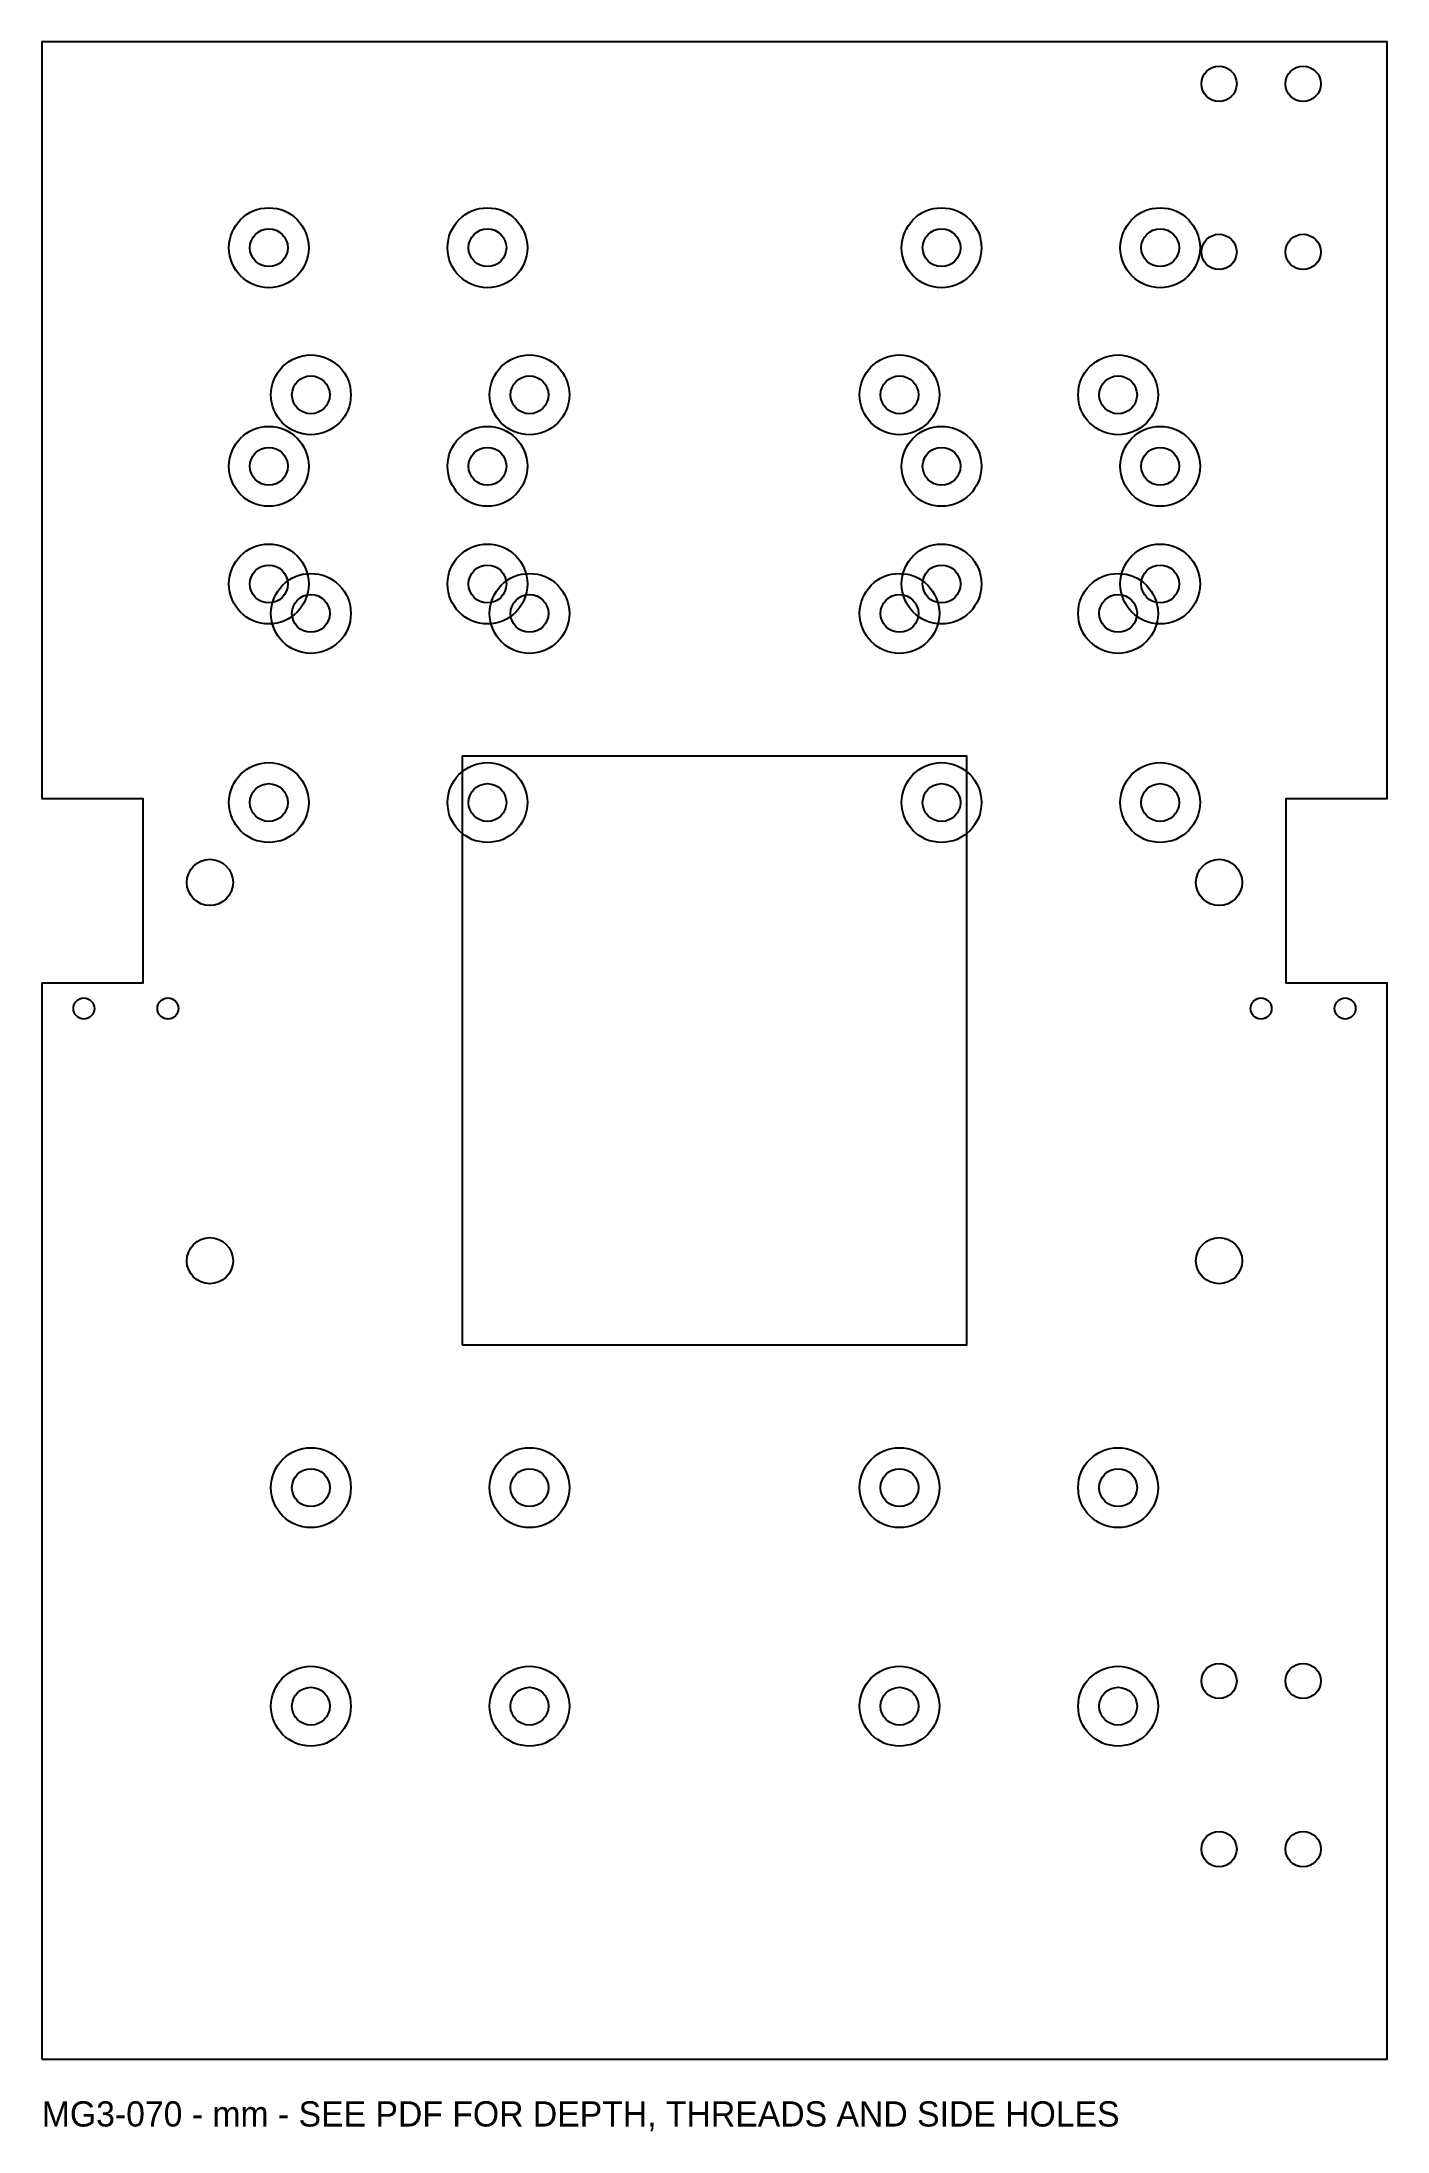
# Model space of a CAD drawing. Header units: millimetres. Extents: x 0 to 160, y -9 to 240.
import ezdxf

# ---------------------------------------------------------------- set-up
doc = ezdxf.new("R2010")
doc.units = ezdxf.units.MM
for name, color, linetype in [('NOTES', 2, 'Continuous'), ('OUTLINE', 7, 'Continuous'), ('REFERENCE_CBORE', 4, 'Continuous'), ('TAP_PILOT', 1, 'Continuous'), ('THROUGH', 3, 'Continuous')]:
    doc.layers.add(name, color=color, linetype=linetype)

msp = doc.modelspace()

# ---------------------------------------------------------------- linework, layer by layer
at = {"layer": 'OUTLINE'}
for points in [[(0, 0), (160, 0), (160, 128), (148, 128), (148, 150), (160, 150), (160, 240), (0, 240), (0, 150), (12, 150), (12, 128), (0, 128)], [(50, 85), (110, 85), (110, 155), (50, 155)]]:
    msp.add_lwpolyline(points, close=True, dxfattribs=at)
at = {"layer": 'REFERENCE_CBORE'}
for centre in [(27, 215.5), (53, 215.5), (107, 215.5), (133, 215.5), (32, 198), (58, 198), (102, 198), (128, 198), (27, 189.5), (53, 189.5), (107, 189.5), (133, 189.5), (27, 175.5), (53, 175.5), (107, 175.5), (133, 175.5), (32, 172), (58, 172), (102, 172), (128, 172), (27, 149.5), (53, 149.5), (107, 149.5), (133, 149.5), (32, 68), (58, 68), (102, 68), (128, 68), (32, 42), (58, 42), (102, 42), (128, 42)]:
    msp.add_circle(centre, 4.75, dxfattribs=at)
at = {"layer": 'TAP_PILOT'}
for centre, radius in [((140, 235), 2.1), ((150, 235), 2.1), ((140, 215), 2.1), ((150, 215), 2.1), ((5, 125), 1.25), ((15, 125), 1.25), ((145, 125), 1.25), ((155, 125), 1.25), ((140, 45), 2.1), ((150, 45), 2.1), ((140, 25), 2.1), ((150, 25), 2.1)]:
    msp.add_circle(centre, radius, dxfattribs=at)
at = {"layer": 'THROUGH'}
for centre, radius in [((27, 215.5), 2.25), ((53, 215.5), 2.25), ((107, 215.5), 2.25), ((133, 215.5), 2.25), ((32, 198), 2.25), ((58, 198), 2.25), ((102, 198), 2.25), ((128, 198), 2.25), ((27, 189.5), 2.25), ((53, 189.5), 2.25), ((107, 189.5), 2.25), ((133, 189.5), 2.25), ((27, 175.5), 2.25), ((53, 175.5), 2.25), ((107, 175.5), 2.25), ((133, 175.5), 2.25), ((32, 172), 2.25), ((58, 172), 2.25), ((102, 172), 2.25), ((128, 172), 2.25), ((27, 149.5), 2.25), ((53, 149.5), 2.25), ((107, 149.5), 2.25), ((133, 149.5), 2.25), ((20, 140), 2.75), ((140, 140), 2.75), ((20, 95), 2.75), ((140, 95), 2.75), ((32, 68), 2.25), ((58, 68), 2.25), ((102, 68), 2.25), ((128, 68), 2.25), ((32, 42), 2.25), ((58, 42), 2.25), ((102, 42), 2.25), ((128, 42), 2.25)]:
    msp.add_circle(centre, radius, dxfattribs=at)

# ---------------------------------------------------------------- texts
at = {"layer": 'NOTES'}
msp.add_text('MG3-070 - mm - SEE PDF FOR DEPTH, THREADS AND SIDE HOLES', height=3, dxfattribs=at).set_placement((0, -8))

doc.saveas('drawing.dxf')
